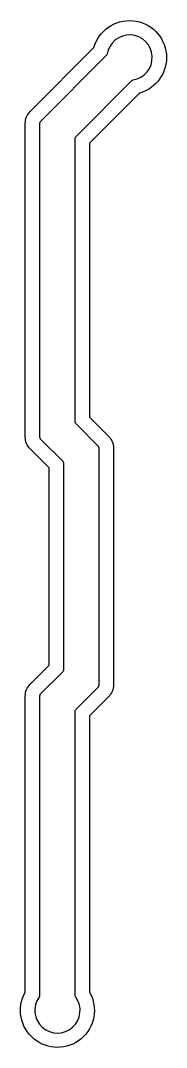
# Model space of a CAD drawing. Header units: millimetres. Extents: x 13 to 74, y 22 to 451.
import ezdxf

# ---------------------------------------------------------------- set-up
doc = ezdxf.new("R2010")
doc.units = ezdxf.units.MM
doc.layers.get('0').update_dxf_attribs({"linetype": 'CONTINUOUS'})

msp = doc.modelspace()

# ---------------------------------------------------------------- linework, layer by layer
for points in [[(49.7, 277.46, -0.198912), (51.75, 272.51), (51.75, 173.34, -0.198912), (49.7, 168.39), (41.75, 160.44), (41.75, 44.71, -1.712279), (14.75, 44.71), (14.75, 168.72, -0.198912), (16.8, 173.67), (24.75, 181.62), (24.75, 264.22), (16.8, 272.17, -0.198912), (14.75, 277.12), (14.75, 408.44, -0.198912), (16.8, 413.39), (43.57, 440.16, -1.712279), (62.66, 421.07), (41.75, 400.16), (41.75, 285.41)], [(59.44, 426.34, -0.158163), (59.99, 426.62, 1.960519), (49.12, 437.49, -0.158163), (48.84, 436.94), (21.04, 409.15, 0.198912), (20.75, 408.44), (20.75, 277.12, 0.198912), (21.04, 276.41), (30.46, 267, -0.198912), (30.75, 266.29), (30.75, 179.55, -0.198912), (30.46, 178.84), (21.04, 169.43, 0.198912), (20.75, 168.72), (20.75, 43.25, -0.158163), (20.56, 42.67, 1.960519), (35.94, 42.67, -0.158163), (35.75, 43.25), (35.75, 162.51, -0.198912), (36.04, 163.21), (45.46, 172.63, 0.198912), (45.75, 173.34), (45.75, 272.51, 0.198912), (45.46, 273.21), (36.04, 282.63, -0.198912), (35.75, 283.34), (35.75, 402.23, -0.198912), (36.04, 402.94)]]:
    msp.add_lwpolyline(points, format="xyb", close=True)

doc.saveas('drawing.dxf')
